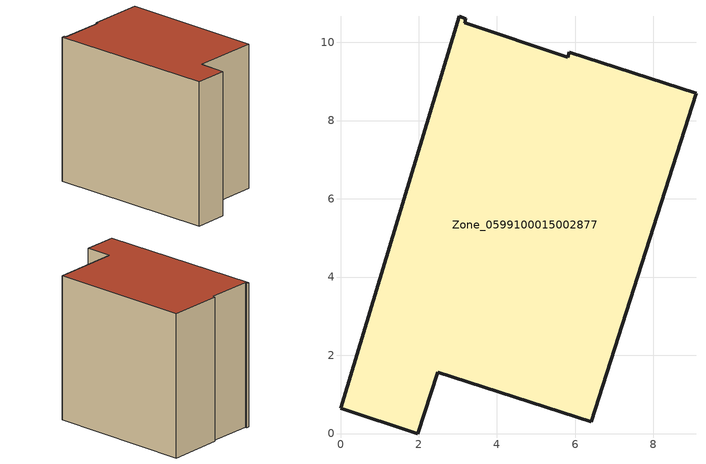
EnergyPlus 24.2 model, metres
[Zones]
Zone_0599100015002877
 floor ground (C_G): 1.98,0 0,0.64 3.04,10.66 3.21,10.61 3.17,10.5 5.81,9.62 5.85,9.75 9.09,8.69 6.41,0.3 2.48,1.57 z0.87
 wall outside (C_F): 9.09,8.69 5.85,9.75 5.81,9.62 3.17,10.5 3.21,10.61 3.04,10.66 0,0.64 1.98,0 2.48,1.57 6.41,0.3 9.09,8.69 z0.87:9.96
 roof outside (C_R): 3.21,10.61 3.04,10.66 0,0.64 1.98,0 2.48,1.57 6.41,0.3 9.09,8.69 5.85,9.75 5.81,9.62 3.17,10.5 z9.96
[BUILDING]
Pand.0599100015002877: North Axis=0; Terrain=City; Loads Convergence Tolerance Value=0.04; Temperature Convergence Tolerance Value=0.4; Solar Distribution=FullExterior; Maximum Number of Warmup Days=25; Minimum Number of Warmup Days=1
[Site:Location]
Rotterdam.The.Hague.AP_ZH_NLD Design_Conditions: Latitude=51.96; Longitude=4.45; Time Zone=1; Elevation=-4.5
[SITE:GROUNDTEMPERATURE:BUILDINGSURFACE]
18, 18, 18, 18, 18, 18, 18, 18, 18, 18, 18, 18
[MATERIAL] Thermal Absorptance=0.9; Solar Absorptance=0.7; Visible Absorptance=0.7
Name | Roughness | Thickness | Conductivity | Density | Specific Heat
G.TI.1965-1974 | MediumSmooth | 0.15 | 0.882353 | 540 | 1210
F.TI.1965-1974 | Rough | 0.3 | 0.697674 | 1920 | 840
R.TI.1965-1974 | MediumRough | 0.2 | 0.232558 | 1500 | 1000
[CONSTRUCTION]
C_G: G.TI.1965-1974
C_F: F.TI.1965-1974
C_R: R.TI.1965-1974
[ZONE]
Zone_0599100015002877: Type=1; Multiplier=1; Ceiling Height=Autocalculate; Volume=Autocalculate; Floor Area=autocalculate; Part of Total Floor Area=Yes
[ZONEINFILTRATION:DESIGNFLOWRATE]
Infil_Zone_0599100015002877: Zone or ZoneList or Space or SpaceList=Zone_0599100015002877; Schedule=AlwaysOn; Design Flow Rate Calculation Method=Flow/Area; Flow Rate per Floor Area=0.003; Constant Term Coefficient=1; Temperature Term Coefficient=0; Velocity Term Coefficient=0; Velocity Squared Term Coefficient=0
[HVACTEMPLATE:ZONE:IDEALLOADSAIRSYSTEM]
Zone_0599100015002877: Maximum Heating Supply Air Temperature=50; Minimum Cooling Supply Air Temperature=13; Maximum Heating Supply Air Humidity Ratio=0.0156; Minimum Cooling Supply Air Humidity Ratio=0.0077; Heating Limit=NoLimit; Cooling Limit=NoLimit; Dehumidification Control Type=ConstantSensibleHeatRatio; Cooling Sensible Heat Ratio=0.7; Dehumidification Setpoint=60; Humidification Control Type=None; Humidification Setpoint=30; Outdoor Air Method=None; Outdoor Air Flow Rate per Person=0.00944; Outdoor Air Flow Rate per Zone Floor Area=0; Outdoor Air Flow Rate per Zone=0; Demand Controlled Ventilation Type=None; Outdoor Air Economizer Type=NoEconomizer; Heat Recovery Type=None; Sensible Heat Recovery Effectiveness=0.7; Latent Heat Recovery Effectiveness=0.65
[ZONECONTROL:THERMOSTAT]
ThermostatControl_Zone_0599100015002877: Zone or ZoneList=Zone_0599100015002877; Control Type Schedule=DualSetpointControlType; Control 1=Thermostat_Zone_0599100015002877; Temperature Difference Between Cutout And Setpoint=0
[THERMOSTATSETPOINT:DUALSETPOINT]
Thermostat_Zone_0599100015002877: Heating Setpoint Temperature Schedule=HeatingSetpoint_Zone_0599100015002877; Cooling Setpoint Temperature Schedule=CoolingSetpoint_Zone_0599100015002877
[SCHEDULE:COMPACT]
HeatingSetpoint_Zone_0599100015002877: Through: 12/31, For: AllDays, Until: 24:00, 21
CoolingSetpoint_Zone_0599100015002877: Through: 12/31, For: AllDays, Until: 24:00, 24
DualSetpointControlType: Through: 12/31, For: AllDays, Until: 24:00, 4
AlwaysOn: Through: 12/31, For: AllDays, Until: 24:00, 1
